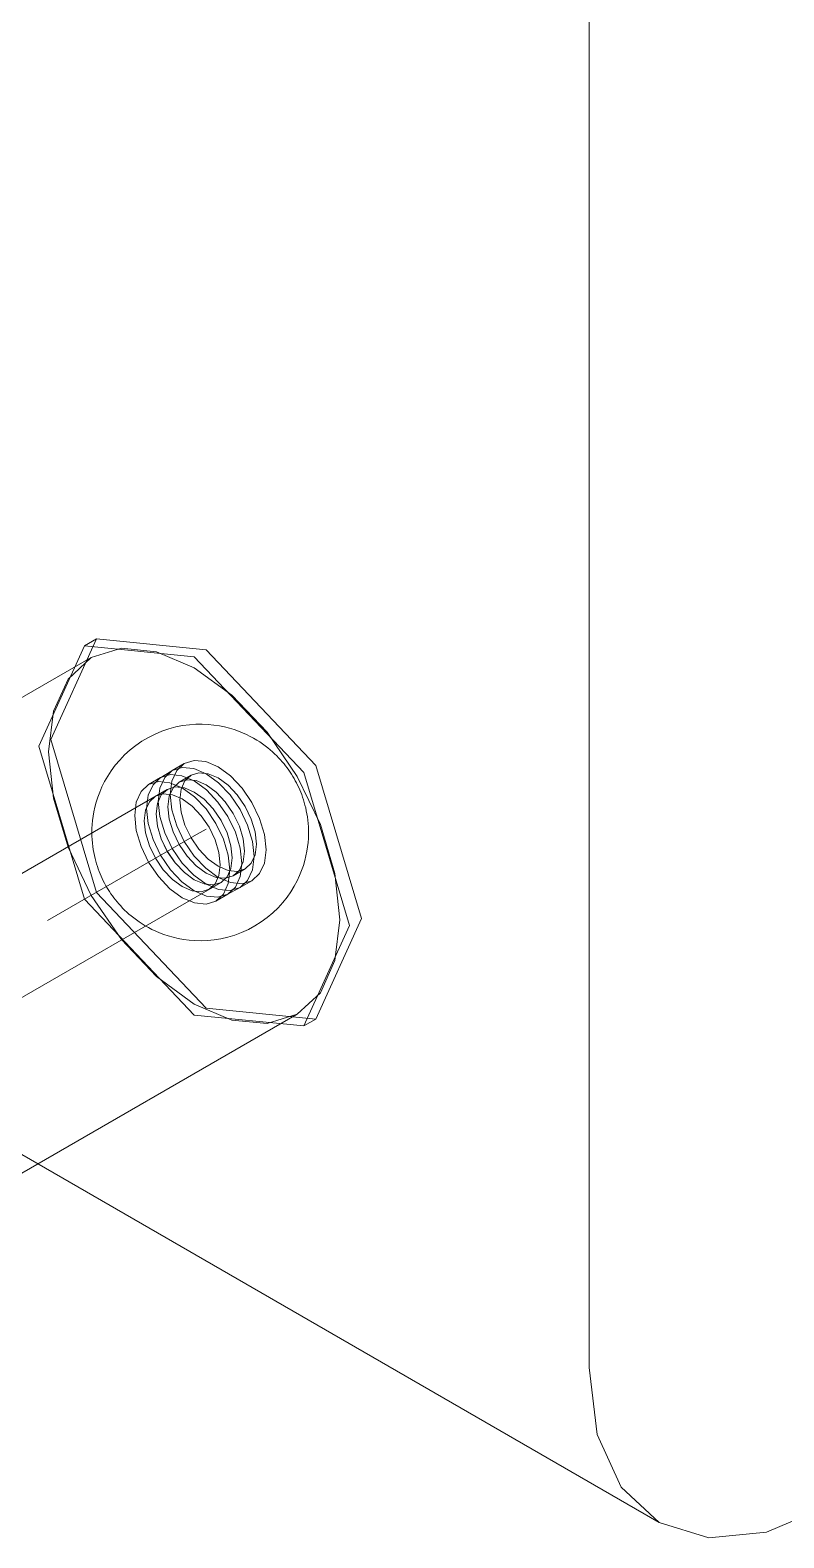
# Model space of a CAD drawing. Header units: millimetres. Extents: x -88595 to 880822, y -1054509 to -148035.
# Drawn here: x 432925.8 to 432970.4, y -358517.5 to -358428.4 of the extents above; entities that cross this region are included whole.
import ezdxf

# ---------------------------------------------------------------- set-up
doc = ezdxf.new("R2010")
doc.units = ezdxf.units.MM
doc.linetypes.add('$12$ADSK_Осевая', pattern=[14, 10, -2, 0, -2])
for name, color, linetype, lineweight in [('Изоляция', 7, 'Continuous', 18), ('Оборудование', 7, 'Continuous', 18), ('Трубопровод', 7, 'Continuous', 18), ('Трубопроводы', 7, 'Continuous', 18)]:
    doc.layers.add(name, color=color, linetype=linetype, lineweight=lineweight)

# ---------------------------------------------------------------- blocks, each defined once
blk = doc.blocks.new('$0$ADSK_Настенный внутренний блок кондиционера1 - AS12BS4HRA-V151-В_ОВ3_1')
at = {"layer": 'Оборудование'}
for p, q in [((-425.529, -3863.76), (179.047, -4212.813)), ((174.905, -4002.915), (174.905, -4203.657))]:
    blk.add_line(p, q, dxfattribs=at)
blk.add_polyline3d([(174.905, -4203.657, 0), (175.387, -4207.605, 0), (176.8, -4210.728, 0), (179.047, -4212.813, 0), (181.976, -4213.717, 0), (185.387, -4213.379, 0), (189.047, -4211.822, 0)], dxfattribs=at)
blk = doc.blocks.new('$0$ADSK_МедьПайка_Муфта редукционная - Муфта редукционная медная под пайку-V172-В_ОВ3_1')
at = {"layer": 'Трубопроводы', "color": 190, "true_color": 0x8000ff}
for p, q in [((10629.168, -13027.129), (10628.474, -13027.559)), ((10629.91, -13026.7), (10629.203, -13027.108)), ((10630.31, -13027.393), (10629.603, -13027.801)), ((10628.509, -13027.538), (10627.802, -13027.947)), ((10628.909, -13028.231), (10628.202, -13028.639)), ((10631.203, -13030.573), (10630.496, -13030.981)), ((10632.803, -13033.344), (10633.51, -13032.936)), ((10633.203, -13034.037), (10633.91, -13033.628)), ((10631.377, -13034.139), (10632.084, -13033.73)), ((10631.777, -13034.832), (10632.484, -13034.423)), ((10632.448, -13034.443), (10633.168, -13034.057))]:
    blk.add_line(p, q, dxfattribs=at)
for points in [[(10624.45, -13030.777, 0), (10624.454, -13030.551, 0), (10624.466, -13030.315, 0), (10624.489, -13030.07, 0), (10624.522, -13029.815, 0), (10624.568, -13029.55, 0), (10624.628, -13029.274, 0), (10624.704, -13028.989, 0), (10624.798, -13028.695, 0), (10624.911, -13028.392, 0), (10625.045, -13028.082, 0), (10625.202, -13027.765, 0), (10625.385, -13027.446, 0), (10625.594, -13027.125, 0), (10625.83, -13026.807, 0), (10626.094, -13026.494, 0), (10626.385, -13026.191, 0), (10626.703, -13025.902, 0), (10627.045, -13025.63, 0), (10627.409, -13025.38, 0), (10627.791, -13025.155, 0), (10628.186, -13024.957, 0), (10628.591, -13024.789, 0), (10629, -13024.65, 0), (10629.409, -13024.541, 0), (10629.813, -13024.461, 0), (10630.21, -13024.409, 0), (10630.596, -13024.382, 0), (10630.968, -13024.378, 0), (10631.324, -13024.394, 0), (10631.665, -13024.429, 0), (10631.988, -13024.479, 0), (10632.295, -13024.542, 0), (10632.584, -13024.616, 0), (10632.857, -13024.7, 0), (10633.114, -13024.791, 0), (10633.355, -13024.888, 0), (10633.582, -13024.99, 0), (10633.796, -13025.095, 0), (10633.997, -13025.204, 0), (10634.187, -13025.316, 0), (10634.365, -13025.429, 0), (10634.534, -13025.543, 0), (10634.693, -13025.659, 0), (10634.843, -13025.775, 0), (10634.985, -13025.892, 0), (10635.12, -13026.01, 0), (10635.248, -13026.128, 0), (10635.37, -13026.246, 0), (10635.486, -13026.365, 0), (10635.597, -13026.484, 0), (10635.702, -13026.604, 0), (10635.803, -13026.724, 0), (10635.899, -13026.844, 0), (10635.991, -13026.966, 0), (10636.08, -13027.088, 0), (10636.165, -13027.211, 0), (10636.246, -13027.336, 0), (10636.324, -13027.462, 0), (10636.399, -13027.589, 0), (10636.471, -13027.718, 0), (10636.541, -13027.849, 0), (10636.607, -13027.982, 0), (10636.671, -13028.118, 0), (10636.732, -13028.256, 0), (10636.791, -13028.397, 0), (10636.847, -13028.542, 0), (10636.9, -13028.69, 0), (10636.95, -13028.841, 0), (10636.997, -13028.997, 0), (10637.042, -13029.158, 0), (10637.083, -13029.324, 0), (10637.12, -13029.495, 0), (10637.153, -13029.671, 0), (10637.183, -13029.854, 0), (10637.208, -13030.044, 0), (10637.227, -13030.241, 0), (10637.241, -13030.446, 0), (10637.249, -13030.658, 0), (10637.25, -13030.777, 0)], [(10629.082, -13028.531, 0), (10629.178, -13027.742, 0), (10629.461, -13027.117, 0), (10629.91, -13026.7, 0), (10630.496, -13026.519, 0), (10631.178, -13026.587, 0), (10631.91, -13026.898, 0), (10632.642, -13027.432, 0), (10633.325, -13028.152, 0), (10633.91, -13029.01, 0), (10634.36, -13029.946, 0), (10634.642, -13030.896, 0), (10634.739, -13031.797, 0)], [(10633.307, -13032.604, 0), (10633.211, -13031.708, 0), (10632.93, -13030.763, 0), (10632.484, -13029.833, 0), (10631.901, -13028.981, 0), (10631.224, -13028.266, 0), (10630.496, -13027.735, 0), (10629.769, -13027.426, 0), (10629.091, -13027.359, 0), (10628.509, -13027.538, 0), (10628.062, -13027.953, 0), (10627.781, -13028.573, 0), (10627.685, -13029.358, 0)], [(10627.685, -13029.358, 0), (10627.781, -13028.573, 0), (10628.062, -13027.953, 0), (10628.509, -13027.538, 0), (10629.091, -13027.359, 0), (10629.769, -13027.426, 0), (10630.496, -13027.735, 0), (10631.224, -13028.266, 0), (10631.901, -13028.981, 0), (10632.484, -13029.833, 0), (10632.93, -13030.763, 0), (10633.211, -13031.708, 0), (10633.307, -13032.604, 0)], [(10628.375, -13028.94, 0), (10628.471, -13028.15, 0), (10628.754, -13027.525, 0), (10629.203, -13027.108, 0), (10629.789, -13026.928, 0), (10630.471, -13026.995, 0), (10631.203, -13027.307, 0), (10631.935, -13027.841, 0), (10632.617, -13028.561, 0), (10633.203, -13029.418, 0), (10633.653, -13030.354, 0), (10633.935, -13031.305, 0), (10634.032, -13032.206, 0)], [(10634.032, -13032.206, 0), (10633.935, -13031.305, 0), (10633.653, -13030.354, 0), (10633.203, -13029.418, 0), (10632.617, -13028.561, 0), (10631.935, -13027.841, 0), (10631.203, -13027.307, 0), (10630.471, -13026.995, 0), (10629.789, -13026.928, 0), (10629.203, -13027.108, 0), (10628.754, -13027.525, 0), (10628.471, -13028.15, 0), (10628.375, -13028.94, 0)], [(10634.173, -13031.471, 0), (10634.096, -13030.75, 0), (10633.87, -13029.989, 0), (10633.51, -13029.241, 0), (10633.042, -13028.555, 0), (10632.496, -13027.979, 0), (10631.91, -13027.552, 0), (10631.325, -13027.302, 0), (10630.779, -13027.248, 0), (10630.31, -13027.393, 0), (10629.951, -13027.727, 0), (10629.725, -13028.226, 0), (10629.648, -13028.858, 0)], [(10632.6, -13033.012, 0), (10632.504, -13032.117, 0), (10632.223, -13031.172, 0), (10631.777, -13030.242, 0), (10631.194, -13029.39, 0), (10630.516, -13028.674, 0), (10629.789, -13028.144, 0), (10629.062, -13027.834, 0), (10628.384, -13027.767, 0), (10627.802, -13027.947, 0), (10627.355, -13028.361, 0), (10627.074, -13028.982, 0), (10626.978, -13029.766, 0)], [(10632.741, -13032.277, 0), (10632.665, -13031.562, 0), (10632.44, -13030.807, 0), (10632.084, -13030.064, 0), (10631.619, -13029.384, 0), (10631.077, -13028.812, 0), (10630.496, -13028.388, 0), (10629.915, -13028.141, 0), (10629.374, -13028.088, 0), (10628.909, -13028.231, 0), (10628.552, -13028.562, 0), (10628.328, -13029.058, 0), (10628.251, -13029.685, 0)], [(10628.94, -13029.266, 0), (10629.018, -13028.634, 0), (10629.244, -13028.135, 0), (10629.603, -13027.801, 0), (10630.072, -13027.657, 0), (10630.618, -13027.711, 0), (10631.203, -13027.96, 0), (10631.789, -13028.387, 0), (10632.335, -13028.963, 0), (10632.803, -13029.649, 0), (10633.163, -13030.398, 0), (10633.389, -13031.158, 0), (10633.466, -13031.879, 0)], [(10627.544, -13030.093, 0), (10627.62, -13029.466, 0), (10627.845, -13028.97, 0), (10628.202, -13028.639, 0), (10628.666, -13028.496, 0), (10629.208, -13028.55, 0), (10629.789, -13028.797, 0), (10630.37, -13029.221, 0), (10630.912, -13029.792, 0), (10631.377, -13030.473, 0), (10631.733, -13031.215, 0), (10631.958, -13031.97, 0), (10632.034, -13032.685, 0)], [(10634.032, -13032.206, 0), (10633.935, -13032.995, 0), (10633.653, -13033.62, 0), (10633.203, -13034.037, 0), (10632.617, -13034.218, 0), (10631.935, -13034.15, 0), (10631.203, -13033.839, 0), (10630.471, -13033.305, 0), (10629.789, -13032.585, 0), (10629.203, -13031.727, 0), (10628.754, -13030.791, 0), (10628.471, -13029.841, 0), (10628.375, -13028.94, 0)], [(10628.375, -13028.94, 0), (10628.471, -13029.841, 0), (10628.754, -13030.791, 0), (10629.203, -13031.727, 0), (10629.789, -13032.585, 0), (10630.471, -13033.305, 0), (10631.203, -13033.839, 0), (10631.935, -13034.15, 0), (10632.617, -13034.218, 0), (10633.203, -13034.037, 0), (10633.653, -13033.62, 0), (10633.935, -13032.995, 0), (10634.032, -13032.206, 0)], [(10634.739, -13031.797, 0), (10634.642, -13032.587, 0), (10634.36, -13033.212, 0), (10633.91, -13033.628, 0), (10633.325, -13033.809, 0), (10632.642, -13033.742, 0), (10631.91, -13033.43, 0), (10631.178, -13032.896, 0), (10630.496, -13032.176, 0), (10629.91, -13031.319, 0), (10629.461, -13030.383, 0), (10629.178, -13029.432, 0), (10629.082, -13028.531, 0)], [(10629.648, -13028.858, 0), (10629.725, -13029.579, 0), (10629.951, -13030.339, 0), (10630.31, -13031.088, 0), (10630.779, -13031.774, 0), (10631.325, -13032.35, 0), (10631.91, -13032.777, 0), (10632.496, -13033.026, 0), (10633.042, -13033.08, 0), (10633.51, -13032.936, 0), (10633.87, -13032.602, 0), (10634.096, -13032.102, 0), (10634.173, -13031.471, 0)], [(10626.978, -13029.766, 0), (10627.074, -13030.662, 0), (10627.355, -13031.606, 0), (10627.802, -13032.537, 0), (10628.384, -13033.388, 0), (10629.062, -13034.104, 0), (10629.789, -13034.635, 0), (10630.516, -13034.944, 0), (10631.194, -13035.011, 0), (10631.777, -13034.832, 0), (10632.223, -13034.417, 0), (10632.504, -13033.797, 0), (10632.6, -13033.012, 0)], [(10632.034, -13032.685, 0), (10631.958, -13033.312, 0), (10631.733, -13033.808, 0), (10631.377, -13034.139, 0), (10630.912, -13034.282, 0), (10630.37, -13034.229, 0), (10629.789, -13033.981, 0), (10629.208, -13033.558, 0), (10628.666, -13032.986, 0), (10628.202, -13032.306, 0), (10627.845, -13031.563, 0), (10627.62, -13030.808, 0), (10627.544, -13030.093, 0)], [(10627.685, -13029.358, 0), (10627.781, -13030.253, 0), (10628.062, -13031.198, 0), (10628.509, -13032.128, 0), (10629.091, -13032.98, 0), (10629.769, -13033.696, 0), (10630.496, -13034.226, 0), (10631.224, -13034.536, 0), (10631.901, -13034.603, 0), (10632.484, -13034.423, 0), (10632.93, -13034.009, 0), (10633.211, -13033.388, 0), (10633.307, -13032.604, 0)], [(10633.307, -13032.604, 0), (10633.211, -13033.388, 0), (10632.93, -13034.009, 0), (10632.484, -13034.423, 0), (10631.901, -13034.603, 0), (10631.224, -13034.536, 0), (10630.496, -13034.226, 0), (10629.769, -13033.696, 0), (10629.091, -13032.98, 0), (10628.509, -13032.128, 0), (10628.062, -13031.198, 0), (10627.781, -13030.253, 0), (10627.685, -13029.358, 0)], [(10628.251, -13029.685, 0), (10628.328, -13030.4, 0), (10628.552, -13031.154, 0), (10628.909, -13031.897, 0), (10629.374, -13032.578, 0), (10629.915, -13033.149, 0), (10630.496, -13033.573, 0), (10631.077, -13033.82, 0), (10631.619, -13033.874, 0), (10632.084, -13033.73, 0), (10632.44, -13033.4, 0), (10632.665, -13032.904, 0), (10632.741, -13032.277, 0)], [(10633.466, -13031.879, 0), (10633.389, -13032.511, 0), (10633.163, -13033.01, 0), (10632.803, -13033.344, 0), (10632.335, -13033.489, 0), (10631.789, -13033.434, 0), (10631.203, -13033.185, 0), (10630.618, -13032.758, 0), (10630.072, -13032.182, 0), (10629.603, -13031.496, 0), (10629.244, -13030.748, 0), (10629.018, -13029.987, 0), (10628.94, -13029.266, 0)], [(10624.45, -13030.777, 0), (10624.453, -13030.994, 0), (10624.464, -13031.203, 0), (10624.48, -13031.404, 0), (10624.503, -13031.598, 0), (10624.529, -13031.784, 0), (10624.561, -13031.964, 0), (10624.596, -13032.138, 0), (10624.635, -13032.307, 0), (10624.678, -13032.47, 0), (10624.723, -13032.628, 0), (10624.772, -13032.782, 0), (10624.824, -13032.932, 0), (10624.878, -13033.079, 0), (10624.935, -13033.222, 0), (10624.995, -13033.361, 0), (10625.057, -13033.498, 0), (10625.122, -13033.633, 0), (10625.19, -13033.765, 0), (10625.261, -13033.895, 0), (10625.334, -13034.023, 0), (10625.411, -13034.15, 0), (10625.49, -13034.275, 0), (10625.573, -13034.399, 0), (10625.66, -13034.522, 0), (10625.75, -13034.644, 0), (10625.844, -13034.765, 0), (10625.942, -13034.885, 0), (10626.045, -13035.005, 0), (10626.153, -13035.124, 0), (10626.266, -13035.243, 0), (10626.384, -13035.362, 0), (10626.509, -13035.48, 0), (10626.64, -13035.598, 0), (10626.779, -13035.715, 0), (10626.924, -13035.832, 0), (10627.079, -13035.948, 0), (10627.242, -13036.063, 0), (10627.415, -13036.177, 0), (10627.598, -13036.289, 0), (10627.793, -13036.4, 0), (10628, -13036.507, 0), (10628.22, -13036.611, 0), (10628.453, -13036.711, 0), (10628.702, -13036.806, 0), (10628.966, -13036.893, 0), (10629.246, -13036.973, 0), (10629.543, -13037.042, 0), (10629.858, -13037.099, 0), (10630.189, -13037.143, 0), (10630.537, -13037.169, 0), (10630.901, -13037.177, 0), (10631.28, -13037.162, 0), (10631.671, -13037.124, 0), (10632.071, -13037.059, 0), (10632.478, -13036.966, 0), (10632.888, -13036.843, 0), (10633.295, -13036.691, 0), (10633.696, -13036.509, 0), (10634.086, -13036.298, 0), (10634.46, -13036.061, 0), (10634.814, -13035.801, 0), (10635.146, -13035.521, 0), (10635.452, -13035.224, 0), (10635.73, -13034.917, 0), (10635.982, -13034.601, 0), (10636.205, -13034.281, 0), (10636.402, -13033.96, 0), (10636.572, -13033.642, 0), (10636.719, -13033.328, 0), (10636.843, -13033.021, 0), (10636.947, -13032.722, 0), (10637.032, -13032.432, 0), (10637.1, -13032.151, 0), (10637.154, -13031.88, 0), (10637.194, -13031.62, 0), (10637.222, -13031.37, 0), (10637.24, -13031.129, 0), (10637.249, -13030.898, 0), (10637.25, -13030.777, 0)]]:
    blk.add_polyline3d(points, dxfattribs=at)

msp = doc.modelspace()

# ---------------------------------------------------------------- linework, layer by layer
at = {"layer": 'Изоляция', "color": 190, "true_color": 0x8000ff}
for p, q in [((432929.737, -358464.364), (432929.03, -358464.772)), ((432929.43, -358465.465), (432906.007, -358478.988)), ((432918.182, -358500.076), (432941.605, -358486.552)), ((432942.005, -358487.245), (432942.712, -358486.837))]:
    msp.add_line(p, q, dxfattribs=at)
for points in [[(432935.518, -358465.415, 0), (432929.03, -358464.772, 0), (432926.343, -358470.712, 0)], [(432926.909, -358471.038, 0), (432927.202, -358468.635, 0), (432928.062, -358466.734, 0), (432929.43, -358465.465, 0), (432931.213, -358464.914, 0), (432933.29, -358465.12, 0), (432935.518, -358466.068, 0)], [(432927.05, -358470.303, 0), (432929.737, -358464.364, 0), (432936.225, -358465.006, 0)], [(432936.225, -358465.006, 0), (432942.712, -358471.855, 0), (432945.4, -358480.897, 0)], [(432944.692, -358481.306, 0), (432942.005, -358472.263, 0), (432935.518, -358465.415, 0)], [(432935.518, -358466.068, 0), (432937.746, -358467.693, 0), (432939.822, -358469.885, 0), (432941.605, -358472.494, 0), (432942.973, -358475.343, 0), (432943.833, -358478.237, 0), (432944.127, -358480.979, 0)], [(432936.225, -358486.194, 0), (432929.737, -358479.346, 0), (432927.05, -358470.303, 0)], [(432926.343, -358470.712, 0), (432929.03, -358479.754, 0), (432935.518, -358486.603, 0)], [(432935.518, -358485.949, 0), (432933.29, -358484.324, 0), (432931.213, -358482.132, 0), (432929.43, -358479.523, 0), (432928.062, -358476.674, 0), (432927.202, -358473.78, 0), (432926.909, -358471.038, 0)], [(432944.127, -358480.979, 0), (432943.833, -358483.383, 0), (432942.973, -358485.284, 0), (432941.605, -358486.552, 0), (432939.822, -358487.103, 0), (432937.746, -358486.897, 0), (432935.518, -358485.949, 0)], [(432945.4, -358480.897, 0), (432942.712, -358486.837, 0), (432936.225, -358486.194, 0)], [(432935.518, -358486.603, 0), (432942.005, -358487.245, 0), (432944.692, -358481.306, 0)]]:
    msp.add_polyline3d(points, dxfattribs=at)
at = {"layer": 'Трубопровод', "color": 190, "true_color": 0x8000ff}
for p, q in [((432933.93, -358473.259), (432910.507, -358486.782)), ((432913.682, -358492.281), (432937.105, -358478.758))]:
    msp.add_line(p, q, dxfattribs=at)
at = {"layer": 'Трубопровод', "color": 190, "linetype": '$12$ADSK_Осевая', "true_color": 0x8000ff}
msp.add_line((432935.518, -358476.009), (432912.095, -358489.532), dxfattribs=at)
msp.add_line((432935.518, -358476.009), (432912.095, -358489.532), dxfattribs=at)
at = {"layer": 'Трубопровод', "color": 190, "true_color": 0x8000ff}
for points in [[(432933.273, -358474.712, 0), (432933.349, -358474.086, 0), (432933.573, -358473.59, 0), (432933.93, -358473.259, 0), (432934.395, -358473.115, 0), (432934.937, -358473.169, 0), (432935.518, -358473.416, 0)], [(432935.518, -358473.416, 0), (432936.099, -358473.84, 0), (432936.64, -358474.412, 0), (432937.105, -358475.092, 0), (432937.462, -358475.835, 0), (432937.686, -358476.59, 0), (432937.763, -358477.305, 0)], [(432935.518, -358478.601, 0), (432934.937, -358478.177, 0), (432934.395, -358477.606, 0), (432933.93, -358476.925, 0), (432933.573, -358476.182, 0), (432933.349, -358475.428, 0), (432933.273, -358474.712, 0)], [(432937.763, -358477.305, 0), (432937.686, -358477.932, 0), (432937.462, -358478.427, 0), (432937.105, -358478.758, 0), (432936.64, -358478.902, 0), (432936.099, -358478.848, 0), (432935.518, -358478.601, 0)]]:
    msp.add_polyline3d(points, dxfattribs=at)

# ---------------------------------------------------------------- block references
at = {"layer": 'Оборудование'}
msp.add_blockref('$0$ADSK_Настенный внутренний блок кондиционера1 - AS12BS4HRA-V151-В_ОВ3_1', (432783.947, -354303.786), dxfattribs=at)
at = {"layer": 'Трубопроводы', "color": 190, "true_color": 0x8000ff}
msp.add_blockref('$0$ADSK_МедьПайка_Муфта редукционная - Муфта редукционная медная под пайку-V172-В_ОВ3_1', (422305.022, -345445.028), dxfattribs=at)

doc.saveas('drawing.dxf')
